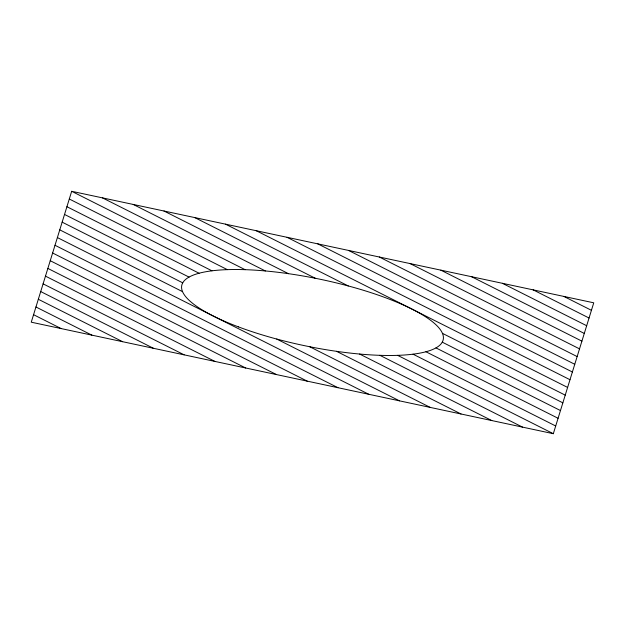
<?xml version="1.0" encoding="UTF-8"?>
<svg xmlns="http://www.w3.org/2000/svg" width="625" height="625" viewBox="0 0 625 625"><rect width="100%" height="100%" fill="white"/><g stroke="black" fill="none" stroke-linecap="round" stroke-linejoin="round"><path stroke-width="0.94" d="M71.68 191.297L31.25 322.188L553.32 433.703L593.75 302.812L71.68 191.297L227.359 269.648M563.891 296.438L591.438 310.305M533.133 289.867L589.055 318.016M502.367 283.297L586.672 325.727M471.602 276.727L584.289 333.438M440.836 270.156L581.906 341.148M410.078 263.578L579.523 348.867M379.312 257.008L577.141 356.578M348.547 250.438L574.758 364.289M317.789 243.867L572.383 372M287.023 237.297L570 379.719M256.258 230.727L567.617 387.43M225.492 224.156L348.297 285.961M442.43 333.336L565.234 395.141M194.734 217.578L315.328 278.281M442.25 342.156L562.852 402.852M163.969 211.008L288.484 273.68M435.953 347.898L560.469 410.562M133.203 204.438L265.375 270.961M425.922 351.758L558.086 418.281M102.445 197.867L245.117 269.68M413.023 354.18L555.703 425.992M397.641 355.352L553.32 433.703M69.297 199.008L211.977 270.82M379.883 355.32L522.555 427.133M66.914 206.719L199.078 273.242M359.625 354.039L491.797 420.563M64.531 214.438L189.047 277.102M336.516 351.32L461.031 413.992M62.148 222.148L182.75 282.844M309.672 346.719L430.266 407.422M59.766 229.859L182.57 291.664M276.703 339.039L399.508 400.844M57.383 237.57L368.742 394.273M55 245.281L337.977 387.703M52.617 253L307.211 381.133M50.242 260.711L276.453 374.562M47.859 268.422L245.688 367.992M45.477 276.133L214.922 361.422M43.094 283.852L184.164 354.844M40.711 291.562L153.398 348.273M38.328 299.273L122.633 341.703M35.945 306.984L91.867 335.133M33.562 314.695L61.109 328.562M238.484 326.898A133.5 34.102 11.7 0 0 443.016 340.383A133.5 34.102 11.7 0 0 255.992 270.219A133.5 34.102 11.7 0 0 238.484 326.898"/></g></svg>
